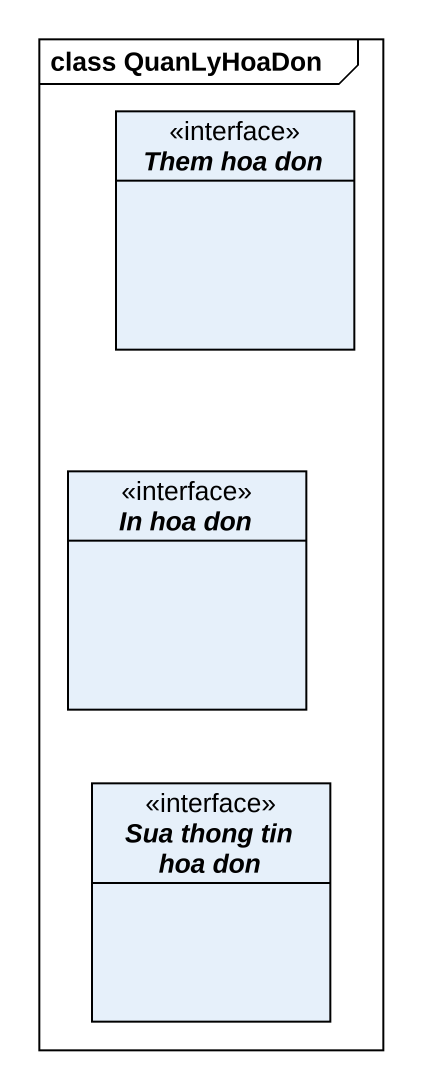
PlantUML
@startuml
mainframe class QuanLyHoaDon
hide circle
hide empty members
interface "Them hoa don" as Them_hoa_don
interface "In hoa don" as In_hoa_don
interface "Sua thong tin hoa don" as Sua_thong_tin_hoa_don
@enduml
